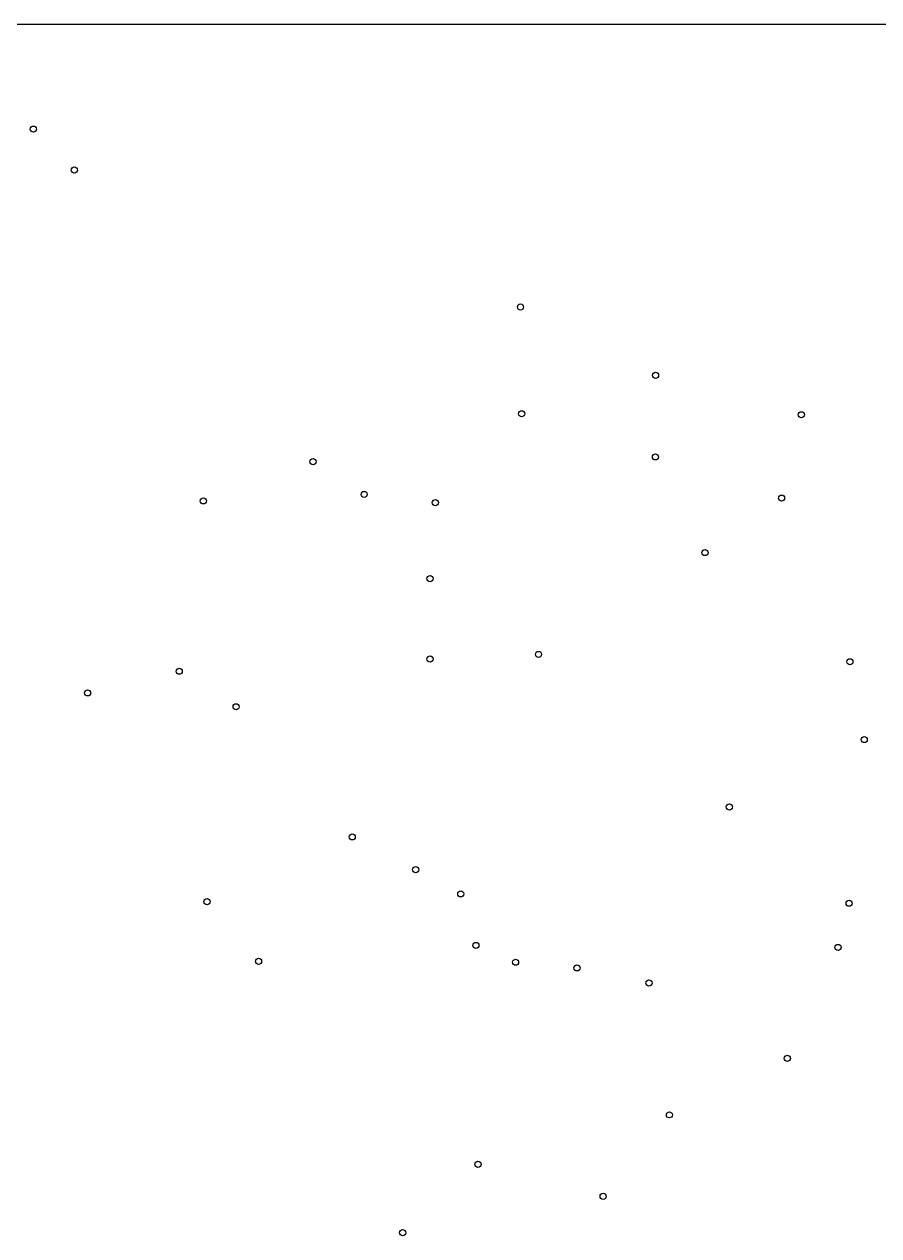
# Model space of a CAD drawing. Extents: x 114.9 to 199.6, y -137.1 to -76.7.
# Drawn here: x 157.51 to 178.39, y -106.25 to -76.65 of the extents above; entities that cross this region are included whole.
import ezdxf

# ---------------------------------------------------------------- set-up
doc = ezdxf.new("R2010")
doc.units = 0
doc.layers.add('BLACK', color=7, linetype='CONTINUOUS')

msp = doc.modelspace()

# ---------------------------------------------------------------- linework, layer by layer
at = {"layer": 'BLACK', "linetype": 'CONTINUOUS'}
msp.add_line((115.67417, -76.6505), (198.78583, -76.6505), dxfattribs=at)
at = {"layer": 'BLACK'}
for centre in [(157.736, -79.2135), (158.736, -80.2135), (169.64, -83.56), (172.94, -85.23), (169.67, -86.17), (176.504321, -86.194284), (164.57, -87.34), (172.936808, -87.223374), (165.82, -88.14), (176.02, -88.23), (161.891239, -88.298202), (167.56, -88.34), (174.15, -89.56), (167.43, -90.2), (170.08, -92.05), (167.43, -92.16), (177.69, -92.23), (161.3, -92.46), (159.06, -92.99), (162.69, -93.33), (178.04, -94.13), (174.743433, -95.776258), (165.527358, -96.508056), (167.08, -97.31), (168.18, -97.9), (161.98, -98.09), (177.67, -98.13), (168.55, -99.16), (177.4, -99.21), (163.24, -99.55), (169.52, -99.57), (171.02, -99.71), (172.78, -100.08), (176.16, -101.92), (173.28, -103.3), (168.6, -104.51), (171.66, -105.29), (166.76, -106.18)]:
    msp.add_circle(centre, 0.075, dxfattribs=at)

doc.saveas('drawing.dxf')
